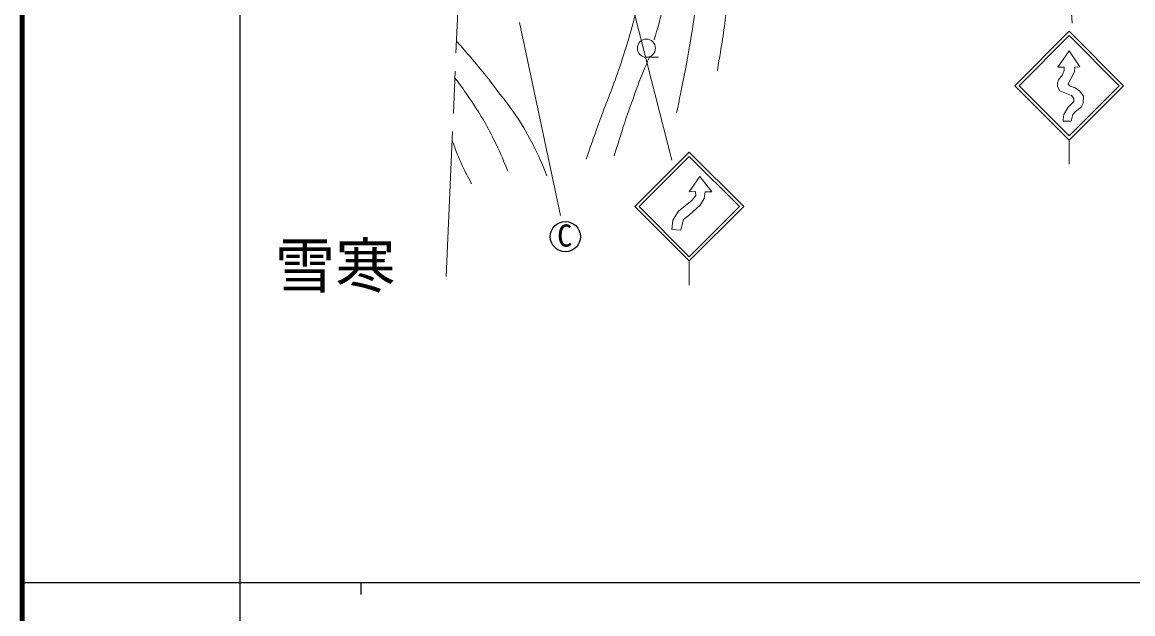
# Model space of a CAD drawing. Units: millimetres, scale not verified. Extents: x 40000 to 680000, y 20000 to 380000.
# Drawn here: x 40000 to 131860, y 202409 to 251326 of the extents above; entities that cross this region are included whole.
import ezdxf
from ezdxf.enums import TextEntityAlignment as Align

# ---------------------------------------------------------------- set-up
doc = ezdxf.new("R2010")
doc.units = ezdxf.units.MM
doc.header["$LTSCALE"] = 1000
doc.linetypes.add('CHAIN', pattern=[18.5, 12, -1.5, 3.5, -1.5])
for name, color, linetype, lineweight in [('M-BGD', 7, 'Continuous', 13), ('M-BMK', 2, 'CHAIN', 13), ('M-STR-STRC', 7, 'Continuous', 13), ('M-TTL', 2, 'Continuous', 140), ('M-TTL-BAND', 7, 'Continuous', 25)]:
    doc.layers.add(name, color=color, linetype=linetype, lineweight=lineweight)
doc.layers.add('M-BMK-HTXT', color=7, linetype='Continuous')
doc.styles.add('ＭＳ ゴシック', font='')
doc.styles.get('ＭＳ ゴシック').set_extended_font_data('MS Gothic')

msp = doc.modelspace()

# ---------------------------------------------------------------- linework, layer by layer
at = {"layer": 'M-BGD'}
msp.add_line((91630, 248431), (92630, 248431), dxfattribs=at)
msp.add_circle((91630, 249181), 750, dxfattribs=at)
for points, knots in [([(92263, 249869), (92875, 251905), (93050, 252556), (93352, 254320), (93707, 256391), (93578, 257591), (93768, 259684), (93878, 260892), (93954, 261568), (94108, 262771), (94346, 264620), (94480, 265658), (94833, 267489), (95173, 269253), (95244, 270287), (95880, 271967), (96316, 273121), (96411, 273935), (97305, 274785), (97959, 275408), (98527, 275515), (99386, 275794), (100421, 276131), (101073, 276208), (102156, 276098), (102909, 276022), (103280, 275711), (103934, 275330), (104962, 274730), (105482, 274292), (106369, 273498), (107704, 272304), (108220, 271394), (109555, 270200), (110692, 269183), (111442, 268750), (112646, 267814), (113461, 267179), (113863, 266747), (114727, 266181), (116119, 265268), (116997, 264916), (118410, 264035), (119331, 263461), (119920, 263222), (120715, 262482), (121393, 261852), (121844, 261526), (122300, 260721), (122557, 260268), (122657, 260066), (122845, 259504)], [0, 0, 0, 0, 1, 1, 1, 2, 2, 2, 3, 3, 3, 4, 4, 4, 5, 5, 5, 6, 6, 6, 7, 7, 7, 8, 8, 8, 9, 9, 9, 10, 10, 10, 11, 11, 11, 12, 12, 12, 13, 13, 13, 14, 14, 14, 15, 15, 15, 16, 16, 16, 17, 17, 17, 17]), ([(94125, 243849), (94632, 246253), (94759, 246896), (95111, 248860), (95563, 251382), (95726, 252810), (96104, 255345), (96406, 257370), (96527, 258512), (96856, 260532), (97089, 261962), (97132, 262785), (97513, 264183), (97932, 265723), (98249, 266616), (99178, 267914), (99655, 268579), (99957, 269010), (100699, 269355), (101314, 269640), (101718, 269738), (102396, 269723), (103041, 269709), (103413, 269623), (104013, 269387), (104503, 269194), (104697, 269080), (105198, 268746)], [0, 0, 0, 0, 1, 1, 1, 2, 2, 2, 3, 3, 3, 4, 4, 4, 5, 5, 5, 6, 6, 6, 7, 7, 7, 8, 8, 8, 9, 9, 9, 9]), ([(97497, 247337), (97890, 249671), (98004, 250305), (98233, 252220), (98428, 253848), (98360, 254783), (98634, 256399), (98909, 258025), (99156, 258940), (99818, 260450), (100137, 261175), (100254, 261666), (100835, 262204), (101294, 262629), (101626, 262794), (102200, 263042), (102738, 263274), (102980, 263326), (103641, 263456)], [0, 0, 0, 0, 1, 1, 1, 2, 2, 2, 3, 3, 3, 4, 4, 4, 5, 5, 5, 6, 6, 6, 6]), ([(86637, 239997), (87197, 241598), (87342, 242007), (87808, 243291), (88388, 244891), (88793, 245759), (89332, 247373), (89966, 249276), (90313, 250349), (90775, 252300), (91176, 253996), (91419, 254959), (91526, 256698), (91588, 257715), (91557, 258320), (91253, 259292), (91095, 259802), (91022, 260013), (90745, 260560)], [0, 0, 0, 0, 1, 1, 1, 2, 2, 2, 3, 3, 3, 4, 4, 4, 5, 5, 5, 6, 6, 6, 6]), ([(75921, 249746), (77420, 248066), (77847, 247572), (78977, 246095), (80257, 244420), (81032, 243500), (82015, 241636), (82622, 240487), (82836, 240046), (83404, 238614)], [0, 0, 0, 0, 1, 1, 1, 2, 2, 2, 3, 3, 3, 3]), ([(88960, 240280), (89613, 242353), (89778, 242909), (90374, 244569), (90794, 245739), (91006, 246404), (91495, 247547), (91653, 247918), (91704, 248043), (91911, 248492)], [0, 0, 0, 0, 1, 1, 1, 2, 2, 2, 3, 3, 3, 3]), ([(75789, 246712), (76397, 245918), (76558, 245680), (77022, 244998), (77889, 243720), (78340, 242973), (79023, 241588), (79510, 240601), (79670, 240241), (80160, 239010)], [0, 0, 0, 0, 1, 1, 1, 2, 2, 2, 3, 3, 3, 3]), ([(75563, 241514), (75937, 240532), (76036, 240251), (76402, 239470), (76685, 238868), (76789, 238664), (77175, 237953)], [0, 0, 0, 0, 1, 1, 1, 2, 2, 2, 2])]:
    msp.add_open_spline(points, degree=3, knots=knots, dxfattribs=at)
at = {"layer": 'M-BMK'}
msp.add_line((75076, 230289), (78327, 305105), dxfattribs=at)
at = {"layer": 'M-STR-STRC'}
for p, q in [((124950, 278583), (126856, 251246)), ((88841, 259178), (93730, 239909)), ((84532, 235348), (81127, 251299)), ((122097, 246078), (126597, 250578)), ((122450, 246078), (126597, 250224)), ((131097, 246078), (126597, 250578)), ((130743, 246078), (126597, 250224)), ((122097, 246078), (126597, 241577)), ((122450, 246078), (126597, 241931)), ((126597, 241931), (130743, 246078)), ((126597, 241578), (131097, 246078)), ((126597, 241578), (126597, 239578)), ((90677, 236083), (95177, 240583)), ((91031, 236083), (95177, 240229)), ((99678, 236083), (95177, 240583)), ((99324, 236083), (95177, 240229)), ((90677, 236083), (95177, 231582)), ((91031, 236083), (95177, 231936)), ((95177, 231936), (99324, 236083)), ((95178, 231583), (99678, 236083)), ((95178, 231583), (95178, 229583))]:
    msp.add_line(p, q, dxfattribs=at)
for points in [[(126102, 243245), (126146, 243703), (126517, 244296), (126972, 244773), (126972, 245022), (126789, 245271), (125837, 245651), (125621, 246006), (125638, 246286), (125722, 246557), (126052, 246987), (126198, 247355), (126185, 247619), (125657, 247609), (126596, 248949), (127486, 247632), (127055, 247616), (127033, 247212), (126769, 246703), (126570, 246348), (126514, 246208), (126681, 246032), (127082, 245889), (127473, 245612), (127776, 245217), (127765, 244646), (127579, 244311), (127111, 243939), (126894, 243698), (126833, 243475), (126758, 243144), (126102, 243149)], [(93744, 234195), (93823, 234946), (94294, 235711), (95419, 236619), (95712, 236990), (95702, 237330), (95174, 237314), (96045, 238582), (97055, 237301), (96494, 237301), (96416, 236744), (96074, 236186), (95189, 235401), (94685, 235002), (94546, 234377), (94481, 234139)]]:
    msp.add_lwpolyline(points, close=True, dxfattribs=at)
at = {"layer": 'M-STR-STRC', "lineweight": 25}
msp.add_circle((84930, 233596), 1250, dxfattribs=at)
at = {"layer": 'M-TTL'}
msp.add_line((40000, 380000), (40000, 20000), dxfattribs=at)
at = {"layer": 'M-TTL-BAND'}
for p, q in [((58000, 370000), (58000, 20000)), ((40000, 205000), (579000, 205000)), ((68000, 205000), (68000, 204000))]:
    msp.add_line(p, q, dxfattribs=at)

# ---------------------------------------------------------------- texts
at = {"layer": 'M-BMK-HTXT', "style": 'ＭＳ ゴシック'}
msp.add_text('雪寒', height=3666, dxfattribs=at).set_placement((65888, 231198), align=Align.MIDDLE_CENTER)
at = {"layer": 'M-STR-STRC', "style": 'ＭＳ ゴシック'}
msp.add_text('C', height=1833, dxfattribs=at).set_placement((84252, 232222), align=Align.BOTTOM_LEFT)

doc.saveas('drawing.dxf')
